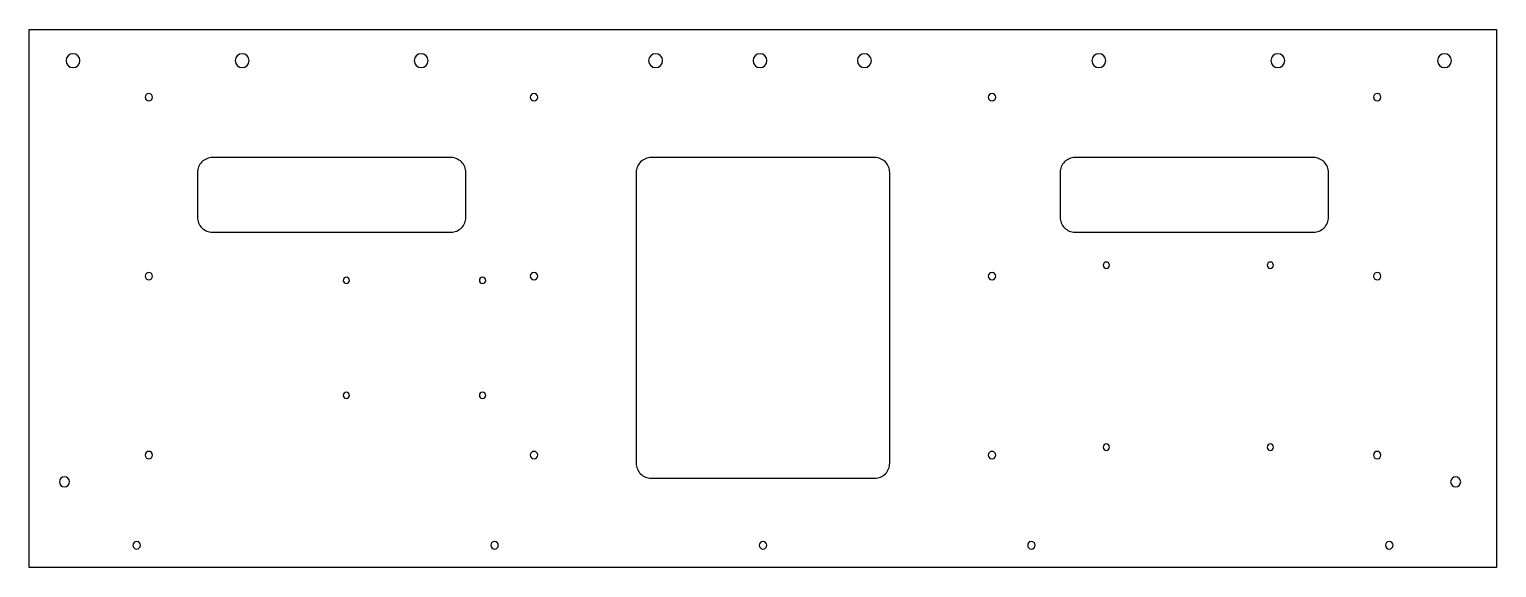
# Model space of a CAD drawing. Header units: inches. Extents: x -5.1 to 19.5, y -14.2 to -5.2.
import ezdxf

# ---------------------------------------------------------------- set-up
doc = ezdxf.new("R2010")
doc.units = ezdxf.units.IN
doc.layers.get('0').update_dxf_attribs({"linetype": 'CONTINUOUS'})

msp = doc.modelspace()

# ---------------------------------------------------------------- linework, layer by layer
msp.add_lwpolyline([(19.531, -5.225), (19.531, -14.25), (-5.069, -14.25), (-5.069, -5.225)], close=True)
for points in [[(-2, -8.625), (2, -8.625, 0.414214), (2.25, -8.375), (2.25, -7.625, 0.414214), (2, -7.375), (-2, -7.375, 0.414214), (-2.25, -7.625), (-2.25, -8.375, 0.414214)], [(5.356, -12.75), (9.106, -12.75, 0.414214), (9.356, -12.5), (9.356, -7.625, 0.414214), (9.106, -7.375), (5.356, -7.375, 0.414214), (5.106, -7.625), (5.106, -12.5, 0.414214)], [(12.212, -7.625), (12.212, -8.375, 0.414214), (12.462, -8.625), (16.462, -8.625, 0.414214), (16.712, -8.375), (16.712, -7.625, 0.414214), (16.462, -7.375), (12.462, -7.375, 0.414214)]]:
    msp.add_lwpolyline(points, format="xyb", close=True)
at = {"extrusion": (-1.94289e-15, -3.9443e-31, -1)}
for centre, radius in [((4.337, -5.75), 0.117), ((1.5, -5.75), 0.117), ((-1.5, -5.75), 0.117), ((-5.431, -5.75), 0.117), ((-7.181, -5.75), 0.117), ((-8.931, -5.75), 0.117), ((-12.862, -5.75), 0.117), ((-15.862, -5.75), 0.117), ((-18.656, -5.75), 0.117), ((3.066, -6.363), 0.0625), ((-3.392, -6.363), 0.0625), ((-11.071, -6.363), 0.0625), ((-17.529, -6.363), 0.0625), ((3.066, -9.363), 0.0625), ((-3.392, -9.363), 0.0625), ((-11.071, -9.363), 0.0625), ((-12.987, -9.18), 0.0533), ((-15.737, -9.18), 0.0533), ((-17.529, -9.363), 0.0625), ((-0.245, -9.433), 0.0532), ((-2.529, -9.433), 0.0532), ((-0.245, -11.362), 0.0532), ((-2.529, -11.362), 0.0532), ((-12.987, -12.23), 0.0533), ((-15.737, -12.23), 0.0533), ((3.066, -12.363), 0.0625), ((-3.392, -12.363), 0.0625), ((-11.071, -12.363), 0.0625), ((-17.529, -12.363), 0.0625), ((4.481, -12.812), 0.0847), ((-18.844, -12.813), 0.0847), ((3.269, -13.875), 0.0625), ((-2.731, -13.875), 0.0625), ((-7.231, -13.875), 0.0625), ((-11.731, -13.875), 0.0625), ((-17.731, -13.875), 0.0625)]:
    msp.add_circle(centre, radius, dxfattribs=at)

doc.saveas('drawing.dxf')
